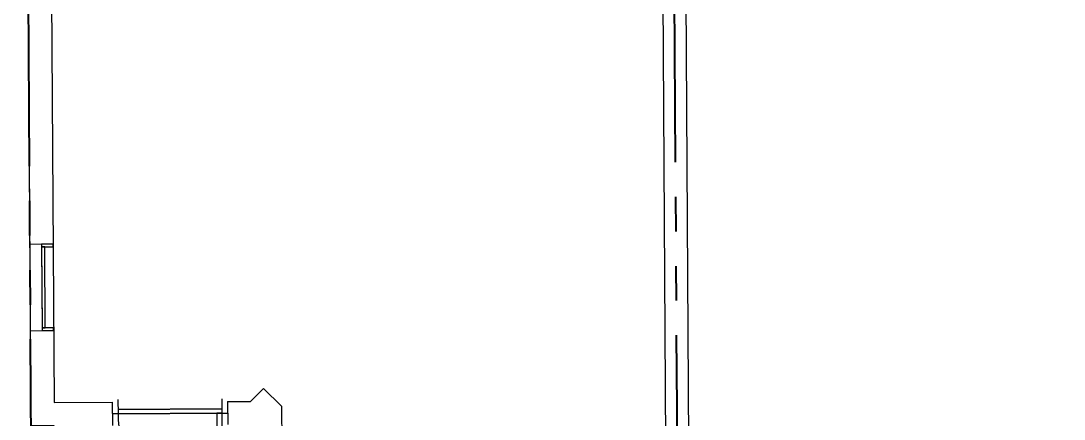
# Model space of a CAD drawing. Header units: feet. Extents: x 919634 to 928945, y 707022 to 708026.
# Drawn here: x 920843.89 to 920874.03, y 707128.81 to 707140.31 of the extents above; entities that cross this region are included whole.
import ezdxf

# ---------------------------------------------------------------- set-up
doc = ezdxf.new("R2010")
doc.units = ezdxf.units.FT
doc.header["$LTSCALE"] = 20
doc.header["$MEASUREMENT"] = 0
doc.linetypes.add('Site Plan$0$PHANTOM2', pattern=[1.25, 0.625, -0.125, 0.125, -0.125, 0.125, -0.125])
doc.layers.add('-u-site-xref', color=7, linetype='Continuous')
doc.layers.add('Site Plan$0$-u-site-bldg_interior', color=252, linetype='Continuous')
doc.layers.add('Site Plan$0$SP-LOT LINES', color=252, linetype='Site Plan$0$PHANTOM2', lineweight=40)
doc.layers.add('SP-BUILDING-FOOTPRINT', color=1, linetype='Continuous', lineweight=25)
doc.layers.get('-u-site-xref').off()

# ---------------------------------------------------------------- blocks, each defined once
blk = doc.blocks.new('Site Plan$0$DR1H902')
for p, q in [((-0.5, 0), (-0.5, 1)), ((-0.5, 1), (-0.45, 1)), ((-0.45, 0), (-0.45, 1)), ((-0.5, 0), (-0.45, 0))]:
    blk.add_line(p, q)
blk.add_arc((-0.5, 0), 1, 0, 91.707)
blk = doc.blocks.new('Site Plan$0$A$C4e4189c5')
at = {"layer": 'Site Plan$0$-u-site-bldg_interior'}
for p, q in [((-38, 4), (-40, 4)), ((-2, 5.5), (-38, 5.5)), ((-2, 4), (-38, 4)), ((-2, 4), (0, 4))]:
    blk.add_line(p, q, dxfattribs=at)
at = {"layer": 'Site Plan$0$-u-site-bldg_interior', "xscale": 35.99999999999999, "yscale": 35.99999999999999, "zscale": 95.99999999999997, "rotation": 179.9999999999935}
blk.add_blockref('Site Plan$0$DR1H902', (-20, 4), dxfattribs=at)
blk = doc.blocks.new('Site Plan')
at = {"layer": 'Site Plan$0$-u-site-bldg_interior'}
for p, q in [((920863.194, 707127.15, 0), (920862.966, 707163.566, 0)), ((920844.247, 707118.615, 0), (920843.975, 707162.114, 0)), ((920862.572, 707120.063, 0), (920862.312, 707161.562, 0)), ((920844.646, 707161.451, 0), (920844.847, 707129.285, 0)), ((920844.152, 707133.864, 0.016), (920844.818, 707133.868, 0.016)), ((920844.485, 707133.866, 0.016), (920844.501, 707131.366, 0.016)), ((920844.167, 707131.364, 0.016), (920844.834, 707131.368, 0.016)), ((920850.526, 707129.321, 0), (920850.897, 707129.697, 0)), ((920851.421, 707129.181, 0), (920850.897, 707129.697, 0)), ((920844.847, 707129.285, 0), (920846.527, 707129.296, 0)), ((920846.527, 707129.296, 0), (920846.531, 707128.629, 0)), ((920846.693, 707129.38, 0), (920846.695, 707128.964, 0)), ((920849.693, 707129.399, 0), (920849.695, 707128.982, 0)), ((920849.86, 707129.317, 0), (920850.526, 707129.321, 0)), ((920849.86, 707129.317, 0), (920849.864, 707128.65, 0)), ((920846.695, 707129.089, 0), (920849.695, 707129.107, 0)), ((920846.695, 707128.964, 0), (920849.695, 707128.982, 0)), ((920849.695, 707128.982, 0), (920849.862, 707128.984, 0)), ((920851.421, 707129.181, 0), (920851.478, 707119.993, 0)), ((920846.695, 707128.964, 0), (920846.529, 707128.963, 0))]:
    blk.add_line(p, q, dxfattribs=at)
at = {"layer": 'Site Plan$0$-u-site-bldg_interior', "elevation": 0.016}
for points in [[(920844.817, 707133.868), (920844.485, 707133.866), (920844.486, 707133.783), (920844.818, 707133.785)], [(920844.579, 707133.783), (920844.486, 707133.783), (920844.501, 707131.449), (920844.593, 707131.45)], [(920844.501, 707131.366), (920844.834, 707131.368), (920844.834, 707131.451), (920844.501, 707131.449)]]:
    blk.add_lwpolyline(points, close=True, dxfattribs=at)
at = {"layer": 'Site Plan$0$SP-LOT LINES', "ltscale": 0.4}
for p, q in [((920844.451, 707086.115, 0), (920843.887, 707176.114, 0)), ((920863.117, 707086.232, 0), (920862.553, 707176.231, 0))]:
    blk.add_line(p, q, dxfattribs=at)
at = {"layer": 'Site Plan$0$-u-site-bldg_interior', "xscale": 0.08333333333333334, "yscale": 0.08333333333333334, "zscale": 0.08333333333333334, "rotation": 0.3591501261498651}
blk.add_blockref('Site Plan$0$A$C4e4189c5', (920849.864, 707128.649, 0), dxfattribs=at)

msp = doc.modelspace()

# ---------------------------------------------------------------- block references
at = {"layer": '-u-site-xref'}
msp.add_blockref('Site Plan', (0, 0), dxfattribs=at)

# ---------------------------------------------------------------- next in the draw order: linework, layer by layer
at = {"layer": 'SP-BUILDING-FOOTPRINT', "elevation": 0}
msp.add_lwpolyline([(920902.223, 707122.728), (920881.617, 707122.599), (920881.637, 707119.266), (920870.078, 707119.193), (920870.032, 707126.527), (920863.198, 707126.484), (920863.243, 707119.401), (920851.482, 707119.327), (920851.486, 707118.66), (920844.914, 707118.618), (920844.851, 707128.619), (920844.185, 707128.615), (920843.975, 707162.114), (920862.308, 707162.229), (920862.295, 707164.229), (920881.295, 707164.348), (920881.307, 707162.348), (920901.971, 707162.454), (920901.959, 707164.477), (920920.961, 707164.597)], dxfattribs=at)

doc.saveas('drawing.dxf')
